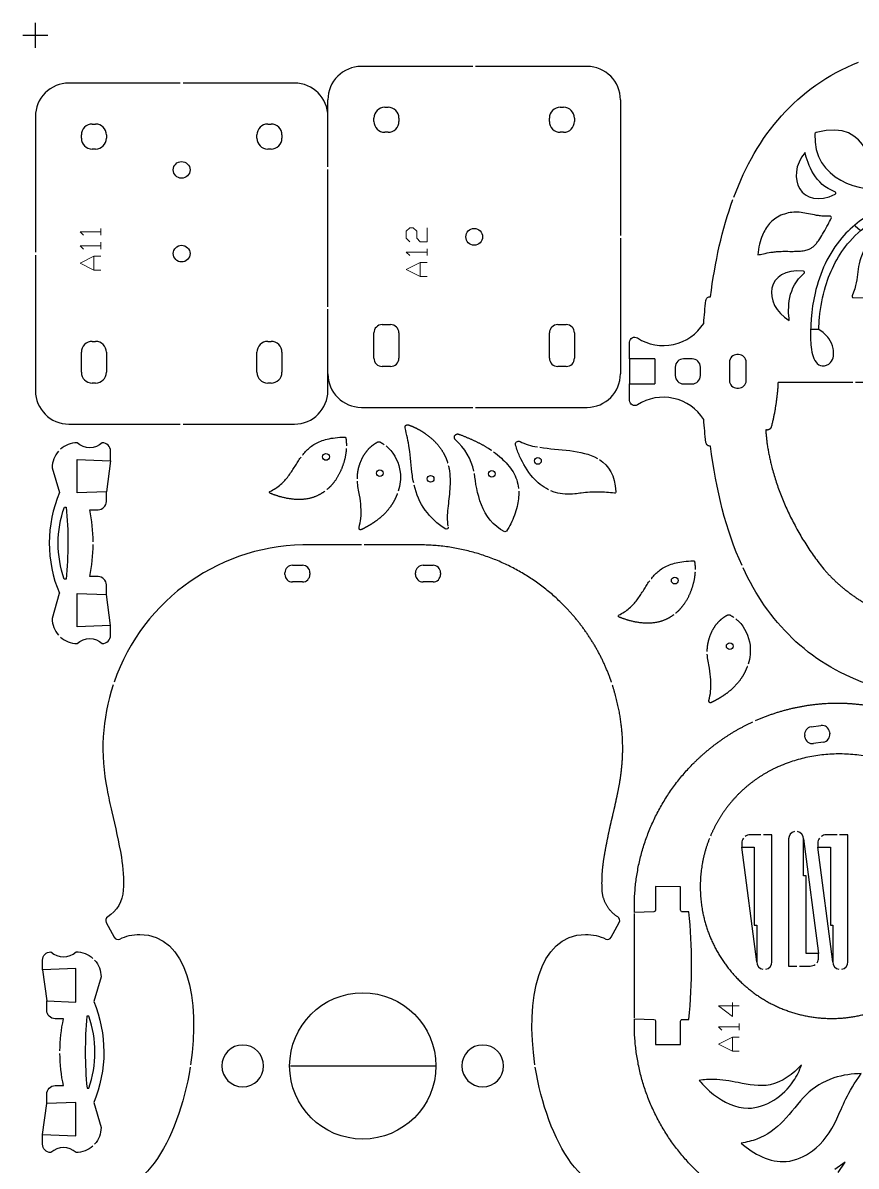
# Model space of a CAD drawing. Header units: millimetres. Extents: x 3384 to 3603, y -555 to -262.
# Drawn here: x 3383.8 to 3483.5, y -399 to -262.3 of the extents above; entities that cross this region are included whole.
import ezdxf

# ---------------------------------------------------------------- set-up
doc = ezdxf.new("R2010")
doc.units = ezdxf.units.MM
doc.linetypes.add('DASHEDX2', pattern=[38.1, 25.4, -12.7])
doc.layers.add('先切', color=30, linetype='Continuous')
doc.layers.add('最后验证', color=5, linetype='Continuous')
doc.layers.add('压痕', color=3, linetype='Continuous', true_color=0x00ff00)

# ---------------------------------------------------------------- blocks, each defined once
blk = doc.blocks.new('20220628.17531937')
for p, q in [((0, 23), (0, 21.85)), ((0, 21.85), (4, 22)), ((4, 22), (4, 18)), ((6.14, 18), (7, 21)), ((0.5, 18.15), (0.5, 17)), ((4, 18), (0.5, 18.15)), ((1.5, 16), (2.5, 16)), ((5.32, 16.3), (5.54, 16.3)), ((0.5, 7), (0.5, 5.85)), ((2.5, 8), (1.5, 8)), ((5.53, 7.69), (5.31, 7.69)), ((0.5, 5.85), (4, 6)), ((4, 6), (4, 2)), ((7, 3), (6.13, 5.95)), ((0, 2.15), (0, 1)), ((4, 2), (0, 2.15))]:
    blk.add_line(p, q)
for centre, radius, start, end in [((1, 23), 1, 89.9996, 179.9996), ((4, 21), 3, 47.8692, 89.998), ((4, 21), 3, 0.0104, 42.1392), ((-8.34, 11.98), 15.67, 337.3449, 22.5656), ((1.5, 17), 1, 180.0005, 270.0005), ((21.23, 12), 19.15, 167.9449, 179.5513), ((21.23, 12), 19.15, 180.4488, 192.0552), ((1.5, 7), 1, 89.9996, 179.9996), ((4, 3), 3, 317.8647, 359.9996), ((1, 1), 1, 180.0005, 270.0005), ((4, 3), 3, 269.9996, 312.1344)]:
    blk.add_arc(centre, radius, start, end)
at = {"extrusion": (0, 0, -1)}
for centre, radius, start, end in [((-2.5, 25.63), 2.22, 227.3862, 312.6138), ((-51.46, 11.91), 46.35, 354.7798, 5.4421), ((6.64, 12.01), 12.91, 160.5771, 199.5403), ((-2.5, -1.63), 2.22, 47.3862, 132.6138)]:
    blk.add_arc(centre, radius, start, end, dxfattribs=at)
at = {"layer": '先切'}
for p, q in [((0, 21.85), (0.5, 18.15)), ((0, 2.15), (0.5, 5.85))]:
    blk.add_line(p, q, dxfattribs=at)
blk = doc.blocks.new('20220623.11462174')
for p, q in [((-3, 1.7), (-3, 0.7)), ((12.2, 1.7), (-3, 1.7)), ((-3, 0.4), (-3, -0.9)), ((-1.5, -1.9), (-1.5, -0.4)), ((-1.5, -0.4), (7.8, -0.4)), ((7.8, -0.4), (7.8, -0.1)), ((7.8, -0.1), (12.2, -0.1)), ((-2, -1.9), (-1.5, -1.9))]:
    blk.add_line(p, q)
for centre, radius, start, end in [((12.2, 0.8), 0.9, 11.2082, 90), ((12.2, 0.8), 0.9, 270, 348.7918), ((-2, -0.9), 1, 180, 216.3976), ((-2, -0.9), 1, 233.6024, 270)]:
    blk.add_arc(centre, radius, start, end)
at = {"layer": '先切'}
blk.add_line((12.2, -0.1), (-1.5, -1.9), dxfattribs=at)
blk = doc.blocks.new('20220817.09360026')
for p, q in [((32.85, 143.33), (32.75, 141.01)), ((45.63, 141.01), (45.54, 143.33)), ((29.75, 140.81), (29.76, 137.81)), ((32.56, 140.81), (29.75, 140.81)), ((48.64, 140.81), (45.83, 140.81)), ((48.63, 137.81), (48.64, 140.81)), ((29.76, 137.81), (32.56, 137.81)), ((32.76, 137.61), (32.76, 136.81)), ((45.63, 136.81), (45.63, 137.61)), ((45.83, 137.81), (48.63, 137.81)), ((65.92, 120.73), (65.75, 121.92)), ((66.52, 122.93), (66.72, 122.96)), ((67.73, 122.19), (67.9, 121.01)), ((14.46, 118.97), (15.69, 118.11)), ((15.69, 118.11), (14.82, 119.34)), ((67.13, 119.99), (66.93, 119.96))]:
    blk.add_line(p, q)
at = {"extrusion": (0, 0, -1)}
for centre, start, end in [((-32.56, 141.01), 182.3277, 270.0012), ((-45.83, 141.01), 269.9988, 357.6723), ((-32.56, 137.61), 90.0012, 180.0016), ((-45.83, 137.61), 359.9984, 89.9988)]:
    blk.add_arc(centre, 0.2, start, end, dxfattribs=at)
for centre, radius, start, end in [((39.19, 199.66), 63.17, 264.1559, 270.136), ((39.19, 199.66), 63.17, 270.136, 275.8441), ((66.64, 122.04), 0.9, 97.983, 187.983), ((66.84, 122.07), 0.9, 7.983, 97.983), ((66.81, 120.85), 0.9, 187.983, 277.983), ((67.01, 120.88), 0.9, 277.983, 7.983)]:
    blk.add_arc(centre, radius, start, end)
for points, weights, knots in [([(9.82, 128.68), (11.09, 131.59), (12.89, 134.19), (15.13, 136.38), (19.92, 141.07), (26.15, 143.51), (32.85, 143.33)], [0.976338743628, 0.977105795307, 0.99032955663, 1.0160100276, 0.962678969953, 0.963070604247, 1.01718493048], [515.421195, 515.421195, 515.421195, 515.421195, 524.839041, 524.839041, 524.839041, 544.397235, 544.397235, 544.397235, 544.397235]), ([(45.54, 143.33), (52.23, 143.51), (58.47, 141.07), (63.26, 136.38), (65.37, 134.31), (67.09, 131.89), (68.35, 129.16)], [1.01718493048, 0.963070604247, 0.962678969953, 1.0160100276, 0.991769015493, 0.978627387214, 0.976585142762], [581.996907, 581.996907, 581.996907, 581.996907, 601.555102, 601.555102, 601.555102, 610.445052, 610.445052, 610.445052, 610.445052]), ([(54.41, 134.35), (51.57, 135.48), (48.53, 135.74), (45.57, 135.16), (41.1, 134.28), (37.39, 131.65), (35.07, 127.74), (32.75, 123.82), (32.24, 119.3), (33.62, 114.96)], [1.01526398317, 1.00047682235, 1.01390502602, 1.05554859417, 0.994086096697, 0.994086096697, 1.05554859417, 0.994086096697, 0.994086096697, 1.05554859417], [3184.139192, 3184.139192, 3184.139192, 3184.139192, 3193.113119, 3193.113119, 3193.113119, 3206.357902, 3206.357902, 3206.357902, 3219.602684, 3219.602684, 3219.602684, 3219.602684]), ([(57.82, 104.77), (64.17, 109.94), (66.25, 117.86), (63.24, 125.48), (62.17, 128.21), (60.4, 130.53), (58.1, 132.27), (57.05, 133.06), (55.91, 133.72), (54.69, 134.23)], [1.01356935919, 0.883035948336, 0.883035948336, 1.01356935919, 1.00163949125, 1.01563256957, 1.05554859417, 1.03711013122, 1.02420312127, 1.01682756432], [3148.378332, 3148.378332, 3148.378332, 3148.378332, 3171.266684, 3171.266684, 3171.266684, 3179.868337, 3179.868337, 3179.868337, 3183.84171, 3183.84171, 3183.84171, 3183.84171])]:
    blk.add_rational_spline(points, weights, degree=3, knots=knots)
for points, knots in [([(25.47, 135.59), (25.17, 135.34), (24.89, 135.07), (24.62, 134.79), (24.33, 134.5), (24.05, 134.19), (23.79, 133.86), (22.87, 132.67), (22.13, 131.2), (22.14, 129.72), (22.14, 128.66), (22.54, 127.59), (23.11, 126.66), (23.7, 125.71), (24.48, 124.91), (25.4, 124.3), (26, 123.89), (26.66, 123.57), (27.35, 123.34)], [1457.304287, 1457.304287, 1457.304287, 1457.304287, 1458.474062, 1458.474062, 1458.474062, 1459.721008, 1459.721008, 1459.721008, 1464.172353, 1464.172353, 1464.172353, 1467.388448, 1467.388448, 1467.388448, 1470.670698, 1470.670698, 1470.670698, 1472.849335, 1472.849335, 1472.849335, 1472.849335]), ([(27.35, 123.34), (26.23, 124.32), (25.24, 125.66), (24.95, 127.1), (24.69, 128.34), (24.96, 129.65), (25.2, 130.93), (25.39, 131.9), (25.57, 132.85), (25.59, 133.82), (25.6, 134.41), (25.55, 135.01), (25.47, 135.59)], [1444.306417, 1444.306417, 1444.306417, 1444.306417, 1448.769851, 1448.769851, 1448.769851, 1452.61398, 1452.61398, 1452.61398, 1455.523011, 1455.523011, 1455.523011, 1457.304287, 1457.304287, 1457.304287, 1457.304287]), ([(17.98, 130.54), (16.66, 129.12), (15.6, 127.08), (15.77, 125.16), (15.86, 124.03), (16.38, 122.94), (17.05, 122.04), (18, 120.78), (19.27, 119.88), (20.87, 119.12), (22.31, 118.43), (24.03, 117.86), (26.28, 116.19)], [1573.367245, 1573.367245, 1573.367245, 1573.367245, 1579.189828, 1579.189828, 1579.189828, 1582.590255, 1582.590255, 1582.590255, 1587.376779, 1587.376779, 1587.376779, 1591.691753, 1591.691753, 1591.691753, 1591.691753]), ([(26.28, 116.19), (26.28, 117.21), (26.11, 118.41), (25.76, 119.47), (25.34, 120.77), (24.65, 121.85), (23.77, 122.76), (22.8, 123.76), (21.61, 124.54), (20.6, 125.53), (19.69, 126.42), (18.92, 127.48), (18.46, 128.67), (18.23, 129.27), (18.07, 129.9), (17.98, 130.54)], [1556.503571, 1556.503571, 1556.503571, 1556.503571, 1559.593946, 1559.593946, 1559.593946, 1563.388854, 1563.388854, 1563.388854, 1567.610007, 1567.610007, 1567.610007, 1571.433065, 1571.433065, 1571.433065, 1573.367245, 1573.367245, 1573.367245, 1573.367245])]:
    blk.add_open_spline(points, degree=3, knots=knots)
for points, weights in [([(68.49, 128.85), (69.89, 125.7), (70.59, 122.35), (70.59, 118.95)], [0.976397353108, 0.975046462269, 0.9882506871, 1.0160100276]), ([(70.59, 118.95), (70.57, 117.32), (70.4, 115.7), (70.07, 114.1)], [1.0160100276, 1.01286100852, 1.01286100852, 1.0160100276])]:
    blk.add_rational_spline(points, weights, degree=3)
at = {"layer": '先切'}
blk.add_line((32.95, 143.33), (45.44, 143.33), dxfattribs=at)
blk = doc.blocks.new('20220817.09552128')
for p, q in [((17.33, 40.77), (4, 40.77)), ((31, 40.77), (17.68, 40.77)), ((35, 37.07), (35, 29.04)), ((6.5, 35.88), (7.5, 35.88)), ((27.5, 35.88), (28.5, 35.88)), ((5.5, 31.88), (5.5, 34.88)), ((8.5, 34.88), (8.5, 31.88)), ((26.5, 31.88), (26.5, 34.88)), ((29.5, 34.88), (29.5, 31.88)), ((7.5, 30.88), (6.5, 30.88)), ((28.5, 30.88), (27.5, 30.88)), ((35, 28.74), (35, 12.33)), ((35, 12.03), (35, 4)), ((6.8, 7.88), (7.2, 7.88)), ((27.8, 7.88), (28.2, 7.88)), ((5.5, 6.19), (5.5, 6.58)), ((8.5, 6.58), (8.5, 6.19)), ((26.5, 6.19), (26.5, 6.58)), ((29.5, 6.58), (29.5, 6.19)), ((7.2, 4.89), (6.8, 4.89)), ((28.2, 4.89), (27.8, 4.89)), ((4, 0), (17.33, 0)), ((17.68, 0), (31, 0))]:
    blk.add_line(p, q)
at = {"linetype": 'DASHEDX2', "ltscale": 5}
for p, q in [((0, 20.56), (0, 36.77)), ((0, 4), (0, 20.21))]:
    blk.add_line(p, q, dxfattribs=at)
blk.add_circle((17.5, 20.38), 1)
for centre, radius, start, end in [((4, 36.77), 4, 90, 180), ((31, 36.77), 4, 0, 90), ((6.5, 34.88), 1, 90, 180), ((7.5, 34.88), 1, 360, 90), ((27.5, 34.88), 1, 90, 180), ((28.5, 34.88), 1, 360, 90), ((6.5, 31.88), 1, 180, 270), ((7.5, 31.88), 1, 270, 360), ((27.5, 31.88), 1, 180, 270), ((28.5, 31.88), 1, 270, 360), ((6.8, 6.58), 1.3, 90, 180), ((7.2, 6.58), 1.3, 360, 90), ((27.8, 6.58), 1.3, 90, 180), ((28.2, 6.58), 1.3, 360, 90), ((6.8, 6.19), 1.3, 180, 270), ((7.2, 6.19), 1.3, 270, 360), ((27.8, 6.19), 1.3, 180, 270), ((28.2, 6.19), 1.3, 270, 360), ((4, 4), 4, 180, 270), ((31, 4), 4, 270, 360)]:
    blk.add_arc(centre, radius, start, end)
blk = doc.blocks.new('20220819.133219708000000')
blk.add_circle((2.39, 2.71), 0.4)
at = {"extrusion": (0, 0, -1)}
blk.add_arc((-6.1, 11.89), 0.15, 76.8411, 188.3903, dxfattribs=at)
for points in [[(2.23, 10.08), (2.94, 11.17), (4.1, 11.92), (6.07, 12.03)], [(0.76, 2.94), (1.11, 5.21), (1.03, 7.94), (2.08, 9.82)], [(0.06, 0.57), (0.38, 1.16), (0.58, 1.87), (0.72, 2.64)]]:
    blk.add_open_spline(points, degree=3)
for points, knots in [([(6.25, 11.86), (6.16, 11.23), (6.11, 10.58), (6.11, 9.94), (6.1, 9.25), (6.14, 8.57), (6.23, 7.89), (6.26, 7.64), (6.3, 7.39), (6.33, 7.14), (6.41, 6.35), (6.38, 5.54), (6.16, 4.79), (6.11, 4.61), (6.04, 4.43), (5.97, 4.26)], [-8.385345, -8.385345, -8.385345, -8.385345, -6.452735, -6.452735, -6.452735, -4.403451, -4.403451, -4.403451, -3.642263, -3.642263, -3.642263, -1.289307, -1.289307, -1.289307, -0.726501, -0.726501, -0.726501, -0.726501]), ([(5.84, 3.99), (5.48, 3.27), (4.96, 2.63), (4.36, 2.1), (3.6, 1.42), (2.73, 0.92), (1.81, 0.52), (1.39, 0.33), (0.95, 0.17), (0.51, 0.04), (0.37, 0), (0.22, 0.04), (0.12, 0.15), (0.02, 0.27), (0, 0.42), (0.06, 0.57)], [-0.428033, -0.428033, -0.428033, -0.428033, 1.948707, 1.948707, 1.948707, 4.945318, 4.945318, 4.945318, 6.32816, 6.32816, 6.32816, 7.32816, 7.32816, 7.32816, 11, 11, 11, 11])]:
    blk.add_open_spline(points, degree=3, knots=knots)
blk = doc.blocks.new('20220819.133227311000000')
blk.add_line((11.68, 6.29), (11.73, 6.08))
blk.add_circle((4.82, 4.54), 0.4)
blk.add_arc((6.08, -4.57), 7.14, 102.795, 138.2974)
for points, knots in [([(2.18, 4.75), (2.4, 5.05), (2.65, 5.35), (2.94, 5.67), (3.41, 6.17), (3.98, 6.71), (4.58, 7.07), (5.2, 7.45), (5.86, 7.64), (6.53, 7.72), (6.55, 7.72), (6.56, 7.72), (6.58, 7.72)], [-27.168681, -27.168681, -27.168681, -27.168681, -25.95041, -25.95041, -25.95041, -23.995628, -23.995628, -23.995628, -21.998427, -21.998427, -21.998427, -21.941018, -21.941018, -21.941018, -21.941018]), ([(6.88, 7.75), (7.5, 7.77), (8.11, 7.71), (8.71, 7.56), (9.43, 7.4), (10.12, 7.12), (10.77, 6.79), (11.08, 6.64), (11.39, 6.47), (11.68, 6.29)], [-21.642707, -21.642707, -21.642707, -21.642707, -19.810003, -19.810003, -19.810003, -17.605297, -17.605297, -17.605297, -16.570144, -16.570144, -16.570144, -16.570144])]:
    blk.add_open_spline(points, degree=3, knots=knots)
blk.add_open_spline([(11.73, 6.08), (10.37, 3.23), (6.84, 2.71), (4.79, 2.44)], degree=3)
blk.add_rational_spline([(0.74, 0.18), (0.61, 0.03), (0.41, 0), (0.24, 0.1), (0.07, 0.21), (0, 0.4), (0.07, 0.59), (0.55, 1.83), (1.06, 3.01), (1.7, 4.04), (1.8, 4.2), (1.9, 4.35), (2, 4.5)], [1, 0.845540126041, 0.845540126041, 1, 0.845540126041, 0.845540126041, 1, 1, 1, 1, 1, 1, 1], degree=3, knots=[-33.17491, -33.17491, -33.17491, -33.17491, -32.61923, -32.61923, -32.61923, -32.063551, -32.063551, -32.063551, -28.088913, -28.088913, -28.088913, -27.492189, -27.492189, -27.492189, -27.492189])
blk = doc.blocks.new('20220819.133233514000000')
blk.add_circle((6.48, 3.08), 0.4)
at = {"extrusion": (0, 0, -1)}
blk.add_arc((-12.31, 4.98), 0.2, 79.0439, 208.9822, dxfattribs=at)
blk.add_rational_spline([(0.39, 0.03), (0.28, 0), (0.17, 0.03), (0.1, 0.12), (0.02, 0.2), (0, 0.31), (0.04, 0.42), (0.3, 1.16), (0.67, 1.87), (1.13, 2.52), (1.74, 3.38), (2.52, 4.13), (3.43, 4.63), (3.8, 4.83), (4.19, 5), (4.59, 5.12)], [1, 0.906153096197, 0.906153096197, 1, 0.906153096197, 0.906153096197, 1, 1, 1, 1, 1, 1, 1, 1, 1, 1], degree=3, knots=[-73.905831, -73.905831, -73.905831, -73.905831, -73.58361, -73.58361, -73.58361, -73.26139, -73.26139, -73.26139, -70.887428, -70.887428, -70.887428, -67.769137, -67.769137, -67.769137, -66.513267, -66.513267, -66.513267, -66.513267])
for points, knots in [([(4.88, 5.19), (5.02, 5.23), (5.15, 5.26), (5.29, 5.28), (6.09, 5.43), (6.91, 5.42), (7.73, 5.37), (8.5, 5.32), (9.25, 5.22), (10.02, 5.14), (10.38, 5.1), (10.74, 5.06), (11.11, 5.06), (11.45, 5.06), (11.79, 5.09), (12.13, 5.15)], [-66.21469, -66.21469, -66.21469, -66.21469, -65.802976, -65.802976, -65.802976, -63.358735, -63.358735, -63.358735, -61.060738, -61.060738, -61.060738, -59.962784, -59.962784, -59.962784, -58.941862, -58.941862, -58.941862, -58.941862]), ([(12.49, 4.88), (12.47, 4.84), (12.44, 4.8), (12.42, 4.76), (11.92, 3.92), (11.09, 3.09), (10.23, 2.43), (9.36, 1.78), (8.32, 1.37), (7.24, 1.11)], [-87.507497, -87.507497, -87.507497, -87.507497, -87.34471, -87.34471, -87.34471, -84.091178, -84.091178, -84.091178, -80.828026, -80.828026, -80.828026, -80.828026]), ([(6.95, 1.05), (6.67, 0.99), (6.38, 0.93), (6.1, 0.89), (4.99, 0.73), (3.89, 0.68), (2.8, 0.52), (1.99, 0.4), (1.19, 0.22), (0.4, 0.03), (0.4, 0.03), (0.4, 0.03), (0.39, 0.03)], [-80.533729, -80.533729, -80.533729, -80.533729, -79.681278, -79.681278, -79.681278, -76.361531, -76.361531, -76.361531, -73.917702, -73.917702, -73.917702, -73.905831, -73.905831, -73.905831, -73.905831])]:
    blk.add_open_spline(points, degree=3, knots=knots)
blk = doc.blocks.new('20220819.133239806000000')
blk.add_circle((3.78, 2.69), 0.4)
for points, knots in [([(0.52, 3.44), (0.61, 3.54), (0.69, 3.64), (0.78, 3.73), (1.53, 4.5), (2.58, 4.99), (3.66, 5.12), (4.41, 5.21), (5.18, 5.12), (5.91, 4.9)], [1.025355, 1.025355, 1.025355, 1.025355, 1.41014, 1.41014, 1.41014, 4.606317, 4.606317, 4.606317, 6.842337, 6.842337, 6.842337, 6.842337]), ([(10.29, 0.21), (10.28, 0.21), (10.27, 0.21), (10.26, 0.21), (9.9, 0.3), (9.55, 0.37), (9.18, 0.41), (8.27, 0.51), (7.33, 0.42), (6.42, 0.27), (5.85, 0.17), (5.3, 0.04), (4.73, 0.01)], [13.814014, 13.814014, 13.814014, 13.814014, 13.850607, 13.850607, 13.850607, 14.943039, 14.943039, 14.943039, 17.712238, 17.712238, 17.712238, 19.418732, 19.418732, 19.418732, 19.418732])]:
    blk.add_open_spline(points, degree=3, knots=knots)
for points, weights, knots in [([(6.19, 4.8), (6.68, 4.62), (7.15, 4.38), (7.58, 4.1), (8.36, 3.58), (9.01, 2.9), (9.55, 2.15), (9.76, 1.85), (9.96, 1.53), (10.15, 1.2), (10.27, 0.98), (10.39, 0.76), (10.5, 0.54), (10.51, 0.52), (10.52, 0.5), (10.52, 0.49), (10.56, 0.41), (10.55, 0.33), (10.5, 0.27), (10.45, 0.21), (10.37, 0.19), (10.29, 0.21)], [1, 1, 1, 1, 1, 1, 1, 1, 1, 1, 1, 1, 1, 1, 1, 1, 0.896142495206, 0.896142495206, 1, 0.896142495206, 0.896142495206, 1], [7.135223, 7.135223, 7.135223, 7.135223, 8.658312, 8.658312, 8.658312, 11.427009, 11.427009, 11.427009, 12.553608, 12.553608, 12.553608, 13.3039, 13.3039, 13.3039, 13.361454, 13.361454, 13.361454, 13.587734, 13.587734, 13.587734, 13.814014, 13.814014, 13.814014, 13.814014]), ([(4.43, 0), (3.87, 0), (3.3, 0.09), (2.76, 0.27), (1.99, 0.51), (1.28, 0.92), (0.73, 1.49), (0.47, 1.76), (0.25, 2.06), (0.07, 2.38), (0, 2.51), (0, 2.65), (0.07, 2.77)], [1, 1, 1, 1, 1, 1, 1, 1, 1, 1, 0.912815932353, 0.912815932353, 1], [19.719708, 19.719708, 19.719708, 19.719708, 21.410739, 21.410739, 21.410739, 23.779596, 23.779596, 23.779596, 24.882997, 24.882997, 24.882997, 25.29673, 25.29673, 25.29673, 25.29673])]:
    blk.add_rational_spline(points, weights, degree=3, knots=knots)
blk.add_open_spline([(0.07, 2.77), (0.15, 2.92), (0.24, 3.06), (0.34, 3.2)], degree=3)
blk = doc.blocks.new('20220819.133244194000000')
blk.add_line((0, 8.95), (0, 8.96))
blk.add_circle((2.37, 6.76), 0.4)
at = {"extrusion": (0, 0, -1)}
blk.add_arc((-6.6, 0.13), 0.125, 200.8625, 324.7824, dxfattribs=at)
at = {"linetype": 'DASHEDX2', "ltscale": 5}
for points, knots in [([(0, 8.96), (0, 9.01), (-0.01, 9.08), (0.19, 9.16), (0.53, 9.19), (0.86, 9.2), (1.05, 9.2)], [0, 0, 0, 0, 0.129364, 0.195406, 0.590559, 1.179872, 1.179872, 1.179872, 1.179872]), ([(1.35, 9.19), (1.52, 9.18), (2.1, 9.13), (3.05, 8.91), (4.22, 8.47), (5.18, 7.91), (5.87, 7.33), (6.17, 7), (6.28, 6.87)], [1.47835, 1.47835, 1.47835, 1.47835, 1.964785, 3.225784, 4.384739, 5.724539, 6.544908, 7.056381, 7.056381, 7.056381, 7.056381])]:
    blk.add_open_spline(points, degree=3, knots=knots, dxfattribs=at)
for points, knots in [([(2.13, 3.96), (2.11, 3.97), (2.09, 3.99), (2.07, 4.01), (1.9, 4.14), (1.75, 4.28), (1.6, 4.42), (1.45, 4.57), (1.31, 4.73), (1.18, 4.9), (1.04, 5.08), (0.91, 5.27), (0.8, 5.46), (0.68, 5.68), (0.58, 5.9), (0.49, 6.13), (0.39, 6.38), (0.31, 6.65), (0.24, 6.92), (0.17, 7.23), (0.11, 7.54), (0.08, 7.85), (0.03, 8.22), (0.01, 8.59), (0, 8.95)], [-25.113399, -25.113399, -25.113399, -25.113399, -25.024902, -25.024902, -25.024902, -24.402728, -24.402728, -24.402728, -23.763905, -23.763905, -23.763905, -23.088963, -23.088963, -23.088963, -22.352008, -22.352008, -22.352008, -21.52338, -21.52338, -21.52338, -20.572444, -20.572444, -20.572444, -19.468577, -19.468577, -19.468577, -19.468577]), ([(6.5, 0.05), (6.38, 0.29), (6.25, 0.52), (6.11, 0.74), (5.98, 0.95), (5.83, 1.14), (5.67, 1.33), (5.52, 1.5), (5.36, 1.67), (5.19, 1.82), (5.03, 1.97), (4.86, 2.11), (4.68, 2.25), (4.51, 2.38), (4.33, 2.5), (4.15, 2.62), (3.98, 2.74), (3.8, 2.86), (3.62, 2.97), (3.44, 3.08), (3.26, 3.19), (3.08, 3.3), (2.91, 3.41), (2.73, 3.53), (2.56, 3.64), (2.5, 3.69), (2.44, 3.73), (2.38, 3.78)], [-31.058238, -31.058238, -31.058238, -31.058238, -30.266648, -30.266648, -30.266648, -29.536216, -29.536216, -29.536216, -28.846454, -28.846454, -28.846454, -28.182519, -28.182519, -28.182519, -27.533582, -27.533582, -27.533582, -26.895664, -26.895664, -26.895664, -26.266236, -26.266236, -26.266236, -25.643631, -25.643631, -25.643631, -25.413415, -25.413415, -25.413415, -25.413415])]:
    blk.add_open_spline(points, degree=3, knots=knots)
blk.add_spline([(6.47, 6.64), (6.92, 5.9), (7.32, 4.8), (7.44, 2.98), (7.16, 1.39), (6.81, 0.32), (6.72, 0.08)], degree=3, dxfattribs=at)
blk = doc.blocks.new('20220819.133303650000000')
at = {"linetype": 'DASHEDX2', "ltscale": 5}
for p, q in [((20.21, 35), (4, 35)), ((36.77, 35), (20.56, 35))]:
    blk.add_line(p, q, dxfattribs=at)
for p, q in [((0, 31), (0, 17.68)), ((40.77, 17.68), (40.77, 31)), ((6.19, 29.5), (8.58, 29.5)), ((34.18, 29.5), (34.58, 29.5)), ((4.89, 27.8), (4.89, 28.2)), ((9.88, 28.2), (9.88, 27.8)), ((32.88, 27.8), (32.88, 28.2)), ((35.88, 28.2), (35.88, 27.8)), ((8.58, 26.5), (6.19, 26.5)), ((34.58, 26.5), (34.18, 26.5)), ((0, 17.33), (0, 4)), ((40.77, 4), (40.77, 17.33)), ((6.19, 8.5), (8.58, 8.5)), ((34.18, 8.5), (34.58, 8.5)), ((4.89, 6.8), (4.89, 7.2)), ((9.88, 7.2), (9.88, 6.8)), ((32.88, 6.8), (32.88, 7.2)), ((35.88, 7.2), (35.88, 6.8)), ((8.58, 5.5), (6.19, 5.5)), ((34.58, 5.5), (34.18, 5.5)), ((4, 0), (6, 0))]:
    blk.add_line(p, q)
for centre in [(20.38, 17.5), (30.39, 17.5)]:
    blk.add_circle(centre, 1)
for centre, radius, start, end in [((4, 31), 4, 90, 180), ((36.77, 31), 4, 360, 90), ((6.19, 28.2), 1.3, 90, 180), ((8.58, 28.2), 1.3, 360, 90), ((34.18, 28.2), 1.3, 90, 180), ((34.58, 28.2), 1.3, 360, 90), ((6.19, 27.8), 1.3, 180, 270), ((8.58, 27.8), 1.3, 270, 360), ((34.18, 27.8), 1.3, 180, 270), ((34.58, 27.8), 1.3, 270, 360), ((6.19, 7.2), 1.3, 90, 180), ((8.58, 7.2), 1.3, 360, 90), ((34.18, 7.2), 1.3, 90, 180), ((34.58, 7.2), 1.3, 360, 90), ((6.19, 6.8), 1.3, 180, 270), ((8.58, 6.8), 1.3, 270, 360), ((34.18, 6.8), 1.3, 180, 270), ((34.58, 6.8), 1.3, 270, 360), ((4, 4), 4, 180, 270), ((36.77, 4), 4, 270, 0)]:
    blk.add_arc(centre, radius, start, end)
blk = doc.blocks.new('20230327.115449525')
for p, q in [((0, 40.68), (0, 42.67)), ((13.04, 41.18), (12.84, 41.18)), ((3, 40.68), (0, 40.68)), ((3, 40.68), (3, 37.68)), ((5.46, 39.68), (5.46, 38.68)), ((7.46, 40.68), (6.46, 40.68)), ((8.46, 38.68), (8.46, 39.68)), ((11.94, 40.28), (11.94, 38.08)), ((13.94, 38.08), (13.94, 40.28)), ((0, 37.68), (3, 37.68)), ((0, 35.69), (0, 37.68)), ((6.46, 37.68), (7.46, 37.68)), ((12.84, 37.18), (13.04, 37.18)), ((26.71, 37.84), (17.75, 37.84)), ((35.96, 37.84), (27.01, 37.84))]:
    blk.add_line(p, q)
for centre, radius, start, end in [((23.93, 57.56), 0.2, 333.9015, 97.7142), ((4.03, 47.99), 5.73, 237.2052, 327.5153), ((12.84, 40.28), 0.9, 90, 180), ((13.04, 40.28), 0.9, 0, 90), ((6.46, 39.68), 1, 90, 180), ((7.46, 39.68), 1, 0, 90), ((6.46, 38.68), 1, 180, 270), ((7.46, 38.68), 1, 270, 0), ((12.84, 38.08), 0.9, 180, 270), ((13.04, 38.08), 0.9, 270, 0), ((4.03, 30.36), 5.73, 32.4847, 122.7948), ((15.94, 21.44), 10.74, 87.3637, 88.1633), ((15.94, 21.44), 10.74, 87.3637, 88.1633)]:
    blk.add_arc(centre, radius, start, end)
at = {"extrusion": (0, 0, -1)}
for centre, radius, start, end in [((-9.62, 47.61), 0.5, 6.5239, 96.6978), ((-83.4, 39.18), 74.76, 4.3988, 6.5239), ((-0.6, 42.67), 0.6, 359.937, 122.7948), ((-0.6, 35.69), 0.6, 237.2052, 0.063), ((-83.4, 39.18), 74.76, 353.4761, 355.6012), ((-9.62, 30.74), 0.5, 263.3022, 353.4761)]:
    blk.add_arc(centre, radius, start, end, dxfattribs=at)
for points in [[(12.46, 60.02), (15.23, 67.4), (19.92, 73.18), (27.38, 76.15)], [(31.21, 61.3), (28.29, 62.76), (29.2, 69.51), (22.31, 67.74)], [(22.17, 67.58), (21.89, 62.09), (27.66, 60.47), (31.17, 61.02)], [(22.31, 67.74), (22.23, 67.72), (22.17, 67.66), (22.17, 67.58)], [(20.98, 65.36), (18.53, 62.38), (20.56, 58.38), (24.59, 60.37)], [(24.56, 60.66), (22.17, 61.49), (21.3, 63.95), (20.98, 65.36)], [(24.67, 60.53), (24.66, 60.59), (24.62, 60.63), (24.56, 60.66)], [(24.59, 60.37), (24.65, 60.4), (24.68, 60.46), (24.67, 60.53)], [(9.68, 48.11), (10.2, 52.26), (11.06, 56.18), (12.36, 59.74)], [(19.86, 58.22), (19.56, 58.21), (19.26, 58.18), (18.97, 58.12)], [(22.58, 57.8), (22.26, 57.85), (21.95, 57.91), (21.63, 57.97)], [(23.11, 57.74), (22.93, 57.75), (22.76, 57.77), (22.58, 57.8)], [(23.55, 57.73), (23.4, 57.73), (23.26, 57.73), (23.11, 57.74)], [(23.9, 57.76), (23.79, 57.74), (23.67, 57.73), (23.55, 57.73)], [(23.74, 56.76), (23.87, 56.99), (23.99, 57.23), (24.11, 57.47)], [(26.74, 48.01), (35.96, 47.27), (32.75, 55.15), (35.81, 58.29)], [(23.2, 55.79), (23.38, 56.11), (23.56, 56.43), (23.74, 56.76)], [(16, 53.24), (16.3, 53.31), (16.6, 53.37), (16.9, 53.42)], [(16.9, 53.42), (17.08, 53.44), (17.26, 53.47), (17.44, 53.49)], [(17.44, 53.49), (17.61, 53.5), (17.77, 53.52), (17.94, 53.52)], [(17.94, 53.52), (18.2, 53.54), (18.47, 53.54), (18.73, 53.54)], [(18.73, 53.54), (19.01, 53.54), (19.28, 53.53), (19.56, 53.53)], [(19.56, 53.53), (19.8, 53.54), (20.04, 53.54), (20.28, 53.56)], [(20.28, 53.56), (20.5, 53.57), (20.72, 53.6), (20.94, 53.64)], [(20.94, 53.64), (21.03, 53.66), (21.13, 53.68), (21.23, 53.71)], [(21.23, 53.71), (21.32, 53.74), (21.41, 53.77), (21.49, 53.81)], [(21.89, 54.04), (21.98, 54.11), (22.07, 54.18), (22.15, 54.27)], [(22.15, 54.27), (22.24, 54.36), (22.32, 54.45), (22.4, 54.55)], [(28.19, 54.01), (26.92, 51.55), (27.59, 50.6), (26.63, 48.23)], [(15.33, 53.1), (15.55, 53.15), (15.78, 53.2), (16, 53.24)], [(20.79, 51.17), (16.32, 51.68), (15.78, 47.22), (19.1, 45.25)], [(19.1, 45.25), (18.91, 46.68), (18.89, 49.3), (20.85, 50.89)], [(20.92, 51.05), (20.9, 51.12), (20.85, 51.16), (20.79, 51.17)], [(20.85, 50.89), (20.9, 50.94), (20.93, 50.99), (20.92, 51.05)], [(26.63, 48.23), (26.61, 48.18), (26.6, 48.13), (26.62, 48.09)], [(26.62, 48.09), (26.65, 48.04), (26.69, 48.01), (26.74, 48.01)], [(22.64, 44.19), (22.65, 44.68), (22.68, 45.16), (22.72, 45.64)], [(23.81, 43.11), (23.51, 43.54), (23.1, 43.92), (22.64, 44.19)], [(24.35, 41.9), (24.25, 42.35), (24.07, 42.75), (23.81, 43.11)], [(21.68, 42.37), (21.72, 41.98), (21.74, 41.59), (21.86, 41.18)], [(21.86, 41.18), (22.04, 40.56), (22.45, 39.88), (23.03, 39.83)], [(24.03, 40.24), (24.43, 40.67), (24.47, 41.33), (24.35, 41.9)], [(23.03, 39.83), (23.38, 39.79), (23.78, 39.97), (24.03, 40.24)], [(13.45, 15.95), (11.52, 20.18), (10.33, 25.03), (9.68, 30.24)], [(28.37, 1.83), (21.28, 4.34), (16.57, 9.27), (13.57, 15.68)]]:
    blk.add_open_spline(points, degree=3)
for points, knots in [([(38.91, 60.52), (38.57, 60.44), (38.23, 60.37), (37.89, 60.33), (37.16, 60.24), (36.41, 60.28), (35.67, 60.25), (33.71, 60.17), (31.78, 59.55), (30, 58.66), (28.25, 57.77), (26.64, 56.62), (25.39, 55.16), (23.79, 53.3), (22.75, 50.96), (22.18, 48.53), (21.71, 46.51), (21.55, 44.43), (21.68, 42.37)], [1575.425891, 1575.425891, 1575.425891, 1575.425891, 1576.4615, 1576.4615, 1576.4615, 1578.68342, 1578.68342, 1578.68342, 1584.574025, 1584.574025, 1584.574025, 1590.360797, 1590.360797, 1590.360797, 1597.726106, 1597.726106, 1597.726106, 1603.834857, 1603.834857, 1603.834857, 1603.834857]), ([(22.72, 45.64), (22.84, 46.89), (23.06, 48.13), (23.43, 49.34), (24.03, 51.3), (24.98, 53.18), (26.33, 54.72), (27.17, 55.68), (28.16, 56.5), (29.24, 57.2), (30.29, 57.87), (31.41, 58.43), (32.59, 58.83), (33.68, 59.21), (34.81, 59.46), (35.96, 59.63), (36.35, 59.68), (36.75, 59.73), (37.15, 59.75)], [1549.489938, 1549.489938, 1549.489938, 1549.489938, 1553.259185, 1553.259185, 1553.259185, 1559.36533, 1559.36533, 1559.36533, 1563.189491, 1563.189491, 1563.189491, 1566.915802, 1566.915802, 1566.915802, 1570.376402, 1570.376402, 1570.376402, 1571.577804, 1571.577804, 1571.577804, 1571.577804]), ([(18.97, 58.12), (18.67, 58.05), (18.38, 57.96), (18.1, 57.84), (17.82, 57.72), (17.56, 57.57), (17.32, 57.39)], [1307.500854, 1307.500854, 1307.500854, 1307.500854, 1308.414319, 1308.414319, 1308.414319, 1309.313868, 1309.313868, 1309.313868, 1309.313868]), ([(21.63, 57.97), (21.33, 58.04), (21.02, 58.1), (20.71, 58.15), (20.43, 58.19), (20.15, 58.22), (19.86, 58.22)], [1304.807254, 1304.807254, 1304.807254, 1304.807254, 1305.741554, 1305.741554, 1305.741554, 1306.596164, 1306.596164, 1306.596164, 1306.596164]), ([(17.32, 57.39), (17.11, 57.23), (16.91, 57.05), (16.73, 56.85), (16.55, 56.65), (16.4, 56.43), (16.26, 56.2), (16.11, 55.97), (15.99, 55.72), (15.88, 55.47), (15.74, 55.12), (15.62, 54.76), (15.53, 54.39), (15.43, 53.97), (15.37, 53.53), (15.33, 53.1)], [1309.313868, 1309.313868, 1309.313868, 1309.313868, 1310.115265, 1310.115265, 1310.115265, 1310.916181, 1310.916181, 1310.916181, 1311.743333, 1311.743333, 1311.743333, 1312.871296, 1312.871296, 1312.871296, 1314.186602, 1314.186602, 1314.186602, 1314.186602]), ([(22.4, 54.55), (22.52, 54.7), (22.64, 54.87), (22.74, 55.03), (22.9, 55.28), (23.05, 55.54), (23.2, 55.79)], [1321.60481, 1321.60481, 1321.60481, 1321.60481, 1322.194157, 1322.194157, 1322.194157, 1323.082606, 1323.082606, 1323.082606, 1323.082606]), ([(21.49, 53.81), (21.58, 53.84), (21.66, 53.89), (21.73, 53.93), (21.79, 53.96), (21.84, 54), (21.89, 54.04)], [1320.4204163, 1320.4204163, 1320.4204163, 1320.4204163, 1320.6911282, 1320.6911282, 1320.6911282, 1320.8800548, 1320.8800548, 1320.8800548, 1320.8800548])]:
    blk.add_open_spline(points, degree=3, knots=knots)
for points, weights in [([(17.75, 37.84), (17.66, 36.05), (17.39, 34.28), (16.94, 32.54)], [0.986565192208, 0.983200851434, 0.983200851434, 0.986565192208]), ([(16.28, 32.18), (16.58, 27.13), (18.96, 20.72), (23.38, 15.36)], [0.986565192208, 0.959170268634, 0.963648537898, 1]), ([(16.94, 32.54), (16.88, 32.31), (16.68, 32.16), (16.43, 32.17)], [0.986565192208, 0.839470437633, 0.839470437633, 0.986565192208]), ([(23.38, 15.36), (25.68, 12.77), (28.62, 10.83), (32.02, 9.69)], [1, 0.962219904756, 0.945588491939, 0.950105761551])]:
    blk.add_rational_spline(points, weights, degree=3)
at = {"layer": '先切', "linetype": 'DASHEDX2', "ltscale": 5}
for p, q in [((26.97, 56.6), (27.57, 56.05)), ((22.56, 44.2), (21.72, 44.18))]:
    blk.add_line(p, q, dxfattribs=at)
at = {"layer": '先切'}
blk.add_line((0, 40.68), (0, 37.68), dxfattribs=at)
blk = doc.blocks.new('20230327.115457702')
for p, q in [((39.03, 134.05), (32.98, 134.05)), ((45.37, 134.05), (39.33, 134.05)), ((30.76, 131.62), (31.96, 131.62)), ((46.39, 131.62), (47.59, 131.62)), ((29.86, 130.52), (29.86, 130.72)), ((32.86, 130.72), (32.86, 130.52)), ((45.49, 130.52), (45.49, 130.72)), ((48.49, 130.72), (48.49, 130.52)), ((31.96, 129.62), (30.76, 129.62)), ((47.59, 129.62), (46.39, 129.62)), ((8.49, 88.91), (9.44, 87.13)), ((68.91, 87.13), (69.86, 88.91)), ((5.94, 57.44), (5.21, 56.48)), ((73.14, 56.48), (72.41, 57.44)), ((5.21, 56.48), (6.89, 55.38)), ((13.44, 56.63), (13.44, 53.77)), ((17.44, 56.63), (13.44, 56.63)), ((17.44, 53.77), (17.44, 56.63)), ((52.34, 56.63), (52.34, 53.77)), ((58.34, 56.63), (52.34, 56.63)), ((58.34, 53.77), (58.34, 56.63)), ((71.46, 55.38), (73.14, 56.48)), ((4.18, 55.13), (3.48, 54.22)), ((5.67, 53.8), (4.18, 55.13)), ((6.89, 55.38), (5.67, 53.8)), ((72.68, 53.8), (71.46, 55.38)), ((74.18, 55.13), (72.68, 53.8)), ((74.87, 54.22), (74.18, 55.13)), ((13.44, 53.77), (17.44, 53.77)), ((52.34, 53.77), (58.34, 53.77)), ((67.14, 33.62), (67.14, 29.62)), ((71.14, 33.62), (67.14, 33.62)), ((71.14, 29.62), (71.14, 33.62)), ((15.64, 30.17), (11.64, 30.17)), ((11.64, 30.17), (11.64, 27.17)), ((15.64, 27.17), (15.64, 30.17)), ((67.14, 29.62), (71.14, 29.62)), ((11.64, 27.17), (15.64, 27.17)), ((38.08, 4.74), (40.28, 4.74)), ((37.18, 3.64), (37.18, 3.84)), ((40.28, 2.74), (38.08, 2.74)), ((41.18, 3.84), (41.18, 3.64))]:
    blk.add_line(p, q)
blk.add_circle((39.18, 71.75), 8.75)
at = {"extrusion": (0, 0, -1)}
for centre, radius in [((-24.82, 71.75), 2.5), ((-53.53, 71.75), 2.5), ((-56.03, 48.23), 2.5), ((-33.84, 29.81), 1)]:
    blk.add_circle(centre, radius, dxfattribs=at)
for centre, radius, start, end in [((32.44, 109.7), 24.35, 88.7331, 160.957), ((30.76, 130.72), 0.9, 90, 180), ((31.96, 130.72), 0.9, 0, 90), ((46.39, 130.72), 0.9, 90, 180), ((47.59, 130.72), 0.9, 360, 90), ((30.76, 130.52), 0.9, 180, 270), ((31.96, 130.52), 0.9, 270, 0), ((46.39, 130.52), 0.9, 180, 270), ((47.59, 130.52), 0.9, 270, 360), ((32.44, 109.7), 24.35, 161.7805, 191.5918), ((77.26, 118.15), 69.96, 190.9932, 193.2274), ((8.93, 89.15), 0.5, 122.2364, 208.0726), ((69.42, 89.15), 0.5, 331.9274, 57.7636), ((9.88, 87.37), 0.5, 208.0334, 296.4954), ((68.47, 87.37), 0.5, 243.5046, 331.9666), ((6.34, 57.14), 0.5, 61.5862, 142.5895), ((72.01, 57.14), 0.5, 37.4105, 118.4138), ((3.87, 53.91), 0.5, 142.5895, 230.4207), ((74.48, 53.91), 0.5, 309.5793, 37.4105), ((38.08, 3.84), 0.9, 90, 180), ((40.28, 3.84), 0.9, 0, 90), ((38.08, 3.64), 0.9, 180, 270), ((40.28, 3.64), 0.9, 270, 0)]:
    blk.add_arc(centre, radius, start, end)
for centre, radius, start, end in [((66.54, 83.46), 77.97, 166.138, 170.2162), ((7.94, 93.65), 18.49, 170.4702, 182.7558), ((-6.53, 92.96), 4, 182.7558, 237.7636)]:
    blk.add_arc(centre, radius, start, end, dxfattribs=at)
blk.add_rational_spline([(68.73, 118.22), (67.47, 121.6), (65.5, 124.6), (62.95, 127.1), (58.2, 131.75), (52.02, 134.19), (45.37, 134.05)], [0.961298540626, 0.958477869078, 0.971378355536, 1, 0.94789197262, 0.94789197262, 1], degree=3, knots=[-1533.667414, -1533.667414, -1533.667414, -1533.667414, -1523.002898, -1523.002898, -1523.002898, -1503.587281, -1503.587281, -1503.587281, -1503.587281])
for points, weights in [([(68.95, 117.62), (68.88, 117.82), (68.81, 118.02), (68.73, 118.22)], [0.962304452068, 0.962013920467, 0.961769081909, 0.961569936393]), ([(70.28, 109.67), (70.28, 112.17), (69.9, 114.66), (69.05, 117.28)], [1, 0.979704962475, 0.967314437341, 0.962828424601]), ([(69.77, 104.81), (70.09, 106.41), (70.27, 108.03), (70.28, 109.67)], [1, 0.996900602359, 0.996900602359, 1]), ([(69.19, 102.14), (69.4, 103.03), (69.59, 103.92), (69.77, 104.81)], [1, 0.999873294013, 0.999873294013, 1]), ([(68.61, 99.61), (68.79, 100.46), (68.99, 101.3), (69.19, 102.14)], [0.99968464768, 0.999697118406, 0.999802235846, 1]), ([(68.06, 96.71), (68.2, 97.57), (68.37, 98.42), (68.61, 99.61)], [1, 0.999802235846, 0.999697118406, 0.99968464768]), ([(67.82, 92.76), (67.76, 94.09), (67.84, 95.41), (68.06, 96.71)], [1, 0.996172212125, 0.996172212125, 1]), ([(69.68, 89.57), (68.56, 90.28), (67.89, 91.43), (67.82, 92.76)], [0.99491390748, 0.921452062631, 0.923147426805, 1]), ([(31.36, 0.35), (33.91, 0.12), (36.47, 0), (39.03, 0)], [0.99491390748, 0.993576603402, 0.992906613021, 0.992903936338]), ([(39.33, 0), (41.89, 0), (44.44, 0.12), (46.99, 0.35)], [0.992903936337, 0.992906612923, 0.993576603304, 0.99491390748])]:
    blk.add_rational_spline(points, weights, degree=3)
for points in [[(10.11, 86.92), (10.84, 87.29), (11.62, 87.46), (12.52, 87.46)], [(12.52, 87.46), (18.23, 87.46), (19.73, 79.63), (18.57, 71.9)], [(59.78, 71.9), (58.62, 79.63), (60.12, 87.46), (65.83, 87.46)], [(65.83, 87.46), (66.73, 87.46), (67.51, 87.29), (68.25, 86.92)], [(18.53, 71.61), (17.15, 62.89), (12.42, 54.42), (6.58, 57.58)], [(71.77, 57.58), (65.94, 54.42), (61.2, 62.89), (59.82, 71.61)], [(3.56, 53.53), (6.66, 50.96), (4.52, 47.23), (3.74, 45.58)], [(74.61, 45.58), (73.83, 47.23), (71.69, 50.96), (74.8, 53.53)], [(3.74, 45.58), (2.54, 43.27), (1.62, 41), (0.99, 38.67)], [(77.36, 38.67), (76.73, 41), (75.82, 43.27), (74.61, 45.58)], [(0.99, 38.67), (0.31, 35.99), (0.01, 33.57), (0, 30.94)], [(78.35, 30.94), (78.34, 33.57), (78.04, 35.99), (77.36, 38.67)], [(0, 30.94), (0, 26.88), (0.52, 23.31), (1.49, 20.19)], [(77.52, 22.69), (78.06, 25.18), (78.35, 27.93), (78.35, 30.94)], [(66.31, 6.36), (71.78, 9.87), (75.76, 15.03), (77.45, 22.4)], [(1.59, 19.9), (3.69, 13.39), (7.77, 8.81), (13.15, 5.69)], [(13.46, 5.52), (18.5, 2.67), (24.65, 1.08), (31.36, 0.35)], [(46.99, 0.35), (54.2, 1.13), (60.77, 2.92), (66.01, 6.18)]]:
    blk.add_open_spline(points, degree=3)
at = {"layer": '先切'}
for p, q in [((30.53, 71.75), (47.83, 71.75)), ((5.21, 56.48), (4.18, 55.13)), ((74.18, 55.13), (73.14, 56.48))]:
    blk.add_line(p, q, dxfattribs=at)
blk = doc.blocks.new('20230509.110556468')
at = {"layer": '最后验证'}
for p, q in [((1.5, 290), (1.5, 293)), ((3, 291.5), (0, 291.5))]:
    blk.add_line(p, q, dxfattribs=at)
blk = doc.blocks.new('20230509.112117793')
at = {"linetype": 'DASHEDX2', "ltscale": 5}
for name, p in [('20230509.110556468', (0, 0)), ('20230327.115449525', (72.6, 212.15)), ('20230327.115457702', (1.49, 96.53))]:
    blk.add_blockref(name, p, dxfattribs=at)
for name, p, rotation in [('20220817.09552128', (71.5, 287.8), 180), ('20220819.133303650000000', (36.5, 245.03), 90), ('20220819.133233514000000', (45.71, 244.97), 270), ('20220819.133244194000000', (29.51, 243.47), 270), ('20220819.133227311000000', (51.58, 243.89), 270), ('20220628.17531937', (10.5, 242.79), 180), ('20220819.133239806000000', (40.02, 242.93), 270), ('20220819.133219708000000', (58.92, 243.01), 270), ('20220819.133244194000000', (71.23, 228.68), 270), ('20220819.133239806000000', (81.88, 222.25), 270), ('20220817.09360026', (216.5, 141.08), 90), ('20220623.11462174', (87.91, 192.92), 270), ('20220623.11462174', (93.31, 183.22), 90), ('20220623.11462174', (97.01, 192.92), 270)]:
    blk.add_blockref(name, p, dxfattribs=dict(rotation=rotation))
at = {"xscale": -1, "rotation": 179.9999999999999}
blk.add_blockref('20220628.17531937', (2.36, 181.92), dxfattribs=at)
blk = doc.blocks.new('20240319.15343154')
at = {"layer": '压痕', "color": 3, "lineweight": 0}
for p, q in [((0.81, 245.89), (0.4, 246.31)), ((0.4, 246.31), (2.9, 246.31)), ((2.9, 245.89), (2.9, 246.72)), ((39.43, 246.37), (39.84, 246.79)), ((39.43, 245.54), (39.43, 246.37)), ((39.84, 246.79), (40.26, 246.79)), ((40.26, 246.79), (40.68, 246.37)), ((40.68, 246.37), (40.68, 245.54)), ((41.93, 245.12), (41.93, 246.79)), ((2.9, 244.22), (2.9, 245.06)), ((39.84, 245.12), (39.43, 245.54)), ((40.68, 245.54), (41.09, 245.12)), ((41.09, 245.12), (41.93, 245.12)), ((0.81, 244.22), (0.4, 244.64)), ((0.4, 244.64), (2.9, 244.64)), ((0.4, 242.56), (2.06, 243.39)), ((2.06, 243.39), (2.9, 243.39)), ((2.06, 241.72), (2.06, 243.39)), ((39.84, 243.46), (39.43, 243.87)), ((39.43, 243.87), (41.93, 243.87)), ((41.93, 243.46), (41.93, 244.29)), ((2.06, 241.72), (0.4, 242.56)), ((39.43, 241.79), (41.09, 242.62)), ((41.09, 242.62), (41.93, 242.62)), ((41.09, 240.96), (41.09, 242.62)), ((2.9, 241.72), (2.06, 241.72)), ((41.09, 240.96), (39.43, 241.79)), ((41.93, 240.96), (41.09, 240.96)), ((78.44, 152.5), (76.77, 153.75)), ((76.77, 153.75), (79.27, 153.75)), ((78.44, 154.16), (78.44, 152.5)), ((77.19, 150.83), (76.77, 151.25)), ((76.77, 151.25), (79.27, 151.25)), ((79.27, 150.83), (79.27, 151.66)), ((76.77, 149.17), (78.44, 150)), ((78.44, 148.33), (76.77, 149.17)), ((78.44, 150), (79.27, 150)), ((78.44, 148.33), (78.44, 150)), ((79.27, 148.33), (78.44, 148.33))]:
    blk.add_line(p, q, dxfattribs=at)

msp = doc.modelspace()

# ---------------------------------------------------------------- block references
at = {"linetype": 'DASHEDX2', "ltscale": 5}
for name, p in [('20230509.112117793', (3383.78, -555.32)), ('20240319.15343154', (3390.23, -533.61))]:
    msp.add_blockref(name, p, dxfattribs=at)

doc.saveas('drawing.dxf')
